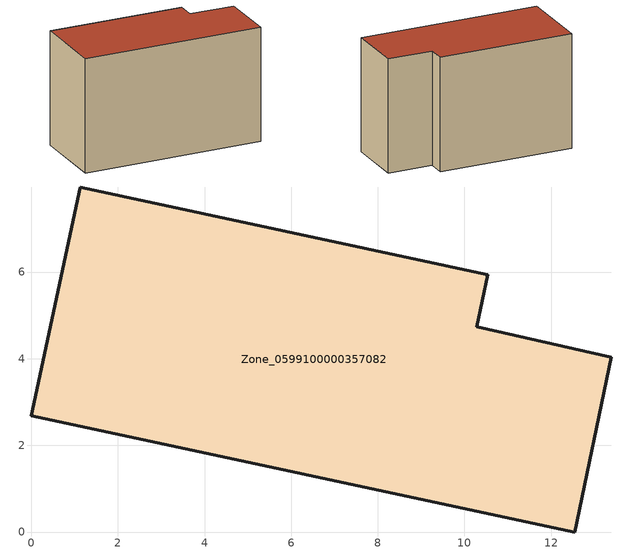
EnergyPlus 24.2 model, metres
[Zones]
Zone_0599100000357082
 floor ground (C_G): 12.55,0 0,2.68 1.14,7.96 10.54,5.93 10.29,4.74 13.39,4.03 z0
 wall outside (C_F): 10.54,5.93 1.14,7.96 0,2.68 12.55,0 13.39,4.03 10.29,4.74 10.54,5.93 z0:8.14
 roof outside (C_R): 13.39,4.03 10.29,4.74 10.54,5.93 1.14,7.96 0,2.68 12.55,0 z8.14
[BUILDING]
Pand.0599100000357082: North Axis=0; Terrain=City; Loads Convergence Tolerance Value=0.04; Temperature Convergence Tolerance Value=0.4; Solar Distribution=FullExterior; Maximum Number of Warmup Days=25; Minimum Number of Warmup Days=1
[Site:Location]
Rotterdam.The.Hague.AP_ZH_NLD Design_Conditions: Latitude=51.96; Longitude=4.45; Time Zone=1; Elevation=-4.5
[SITE:GROUNDTEMPERATURE:BUILDINGSURFACE]
18, 18, 18, 18, 18, 18, 18, 18, 18, 18, 18, 18
[MATERIAL] Thermal Absorptance=0.9; Solar Absorptance=0.7; Visible Absorptance=0.7
Name | Roughness | Thickness | Conductivity | Density | Specific Heat
G.TI.1992-2005 | MediumSmooth | 0.15 | 0.06 | 540 | 1210
F.TI.1992-2005 | Rough | 0.3 | 0.12 | 1920 | 840
R.TI.1992-2005 | MediumRough | 0.2 | 0.08 | 1500 | 1000
[CONSTRUCTION]
C_G: G.TI.1992-2005
C_F: F.TI.1992-2005
C_R: R.TI.1992-2005
[ZONE]
Zone_0599100000357082: Type=1; Multiplier=1; Ceiling Height=Autocalculate; Volume=Autocalculate; Floor Area=autocalculate; Part of Total Floor Area=Yes
[ZONEINFILTRATION:DESIGNFLOWRATE]
Infil_Zone_0599100000357082: Zone or ZoneList or Space or SpaceList=Zone_0599100000357082; Schedule=AlwaysOn; Design Flow Rate Calculation Method=Flow/Area; Flow Rate per Floor Area=0.0015; Constant Term Coefficient=1; Temperature Term Coefficient=0; Velocity Term Coefficient=0; Velocity Squared Term Coefficient=0
[HVACTEMPLATE:ZONE:IDEALLOADSAIRSYSTEM]
Zone_0599100000357082: Maximum Heating Supply Air Temperature=50; Minimum Cooling Supply Air Temperature=13; Maximum Heating Supply Air Humidity Ratio=0.0156; Minimum Cooling Supply Air Humidity Ratio=0.0077; Heating Limit=NoLimit; Cooling Limit=NoLimit; Dehumidification Control Type=ConstantSensibleHeatRatio; Cooling Sensible Heat Ratio=0.7; Dehumidification Setpoint=60; Humidification Control Type=None; Humidification Setpoint=30; Outdoor Air Method=None; Outdoor Air Flow Rate per Person=0.00944; Outdoor Air Flow Rate per Zone Floor Area=0; Outdoor Air Flow Rate per Zone=0; Demand Controlled Ventilation Type=None; Outdoor Air Economizer Type=NoEconomizer; Heat Recovery Type=None; Sensible Heat Recovery Effectiveness=0.7; Latent Heat Recovery Effectiveness=0.65
[ZONECONTROL:THERMOSTAT]
ThermostatControl_Zone_0599100000357082: Zone or ZoneList=Zone_0599100000357082; Control Type Schedule=DualSetpointControlType; Control 1=Thermostat_Zone_0599100000357082; Temperature Difference Between Cutout And Setpoint=0
[THERMOSTATSETPOINT:DUALSETPOINT]
Thermostat_Zone_0599100000357082: Heating Setpoint Temperature Schedule=HeatingSetpoint_Zone_0599100000357082; Cooling Setpoint Temperature Schedule=CoolingSetpoint_Zone_0599100000357082
[SCHEDULE:COMPACT]
HeatingSetpoint_Zone_0599100000357082: Through: 12/31, For: AllDays, Until: 24:00, 21
CoolingSetpoint_Zone_0599100000357082: Through: 12/31, For: AllDays, Until: 24:00, 24
DualSetpointControlType: Through: 12/31, For: AllDays, Until: 24:00, 4
AlwaysOn: Through: 12/31, For: AllDays, Until: 24:00, 1
